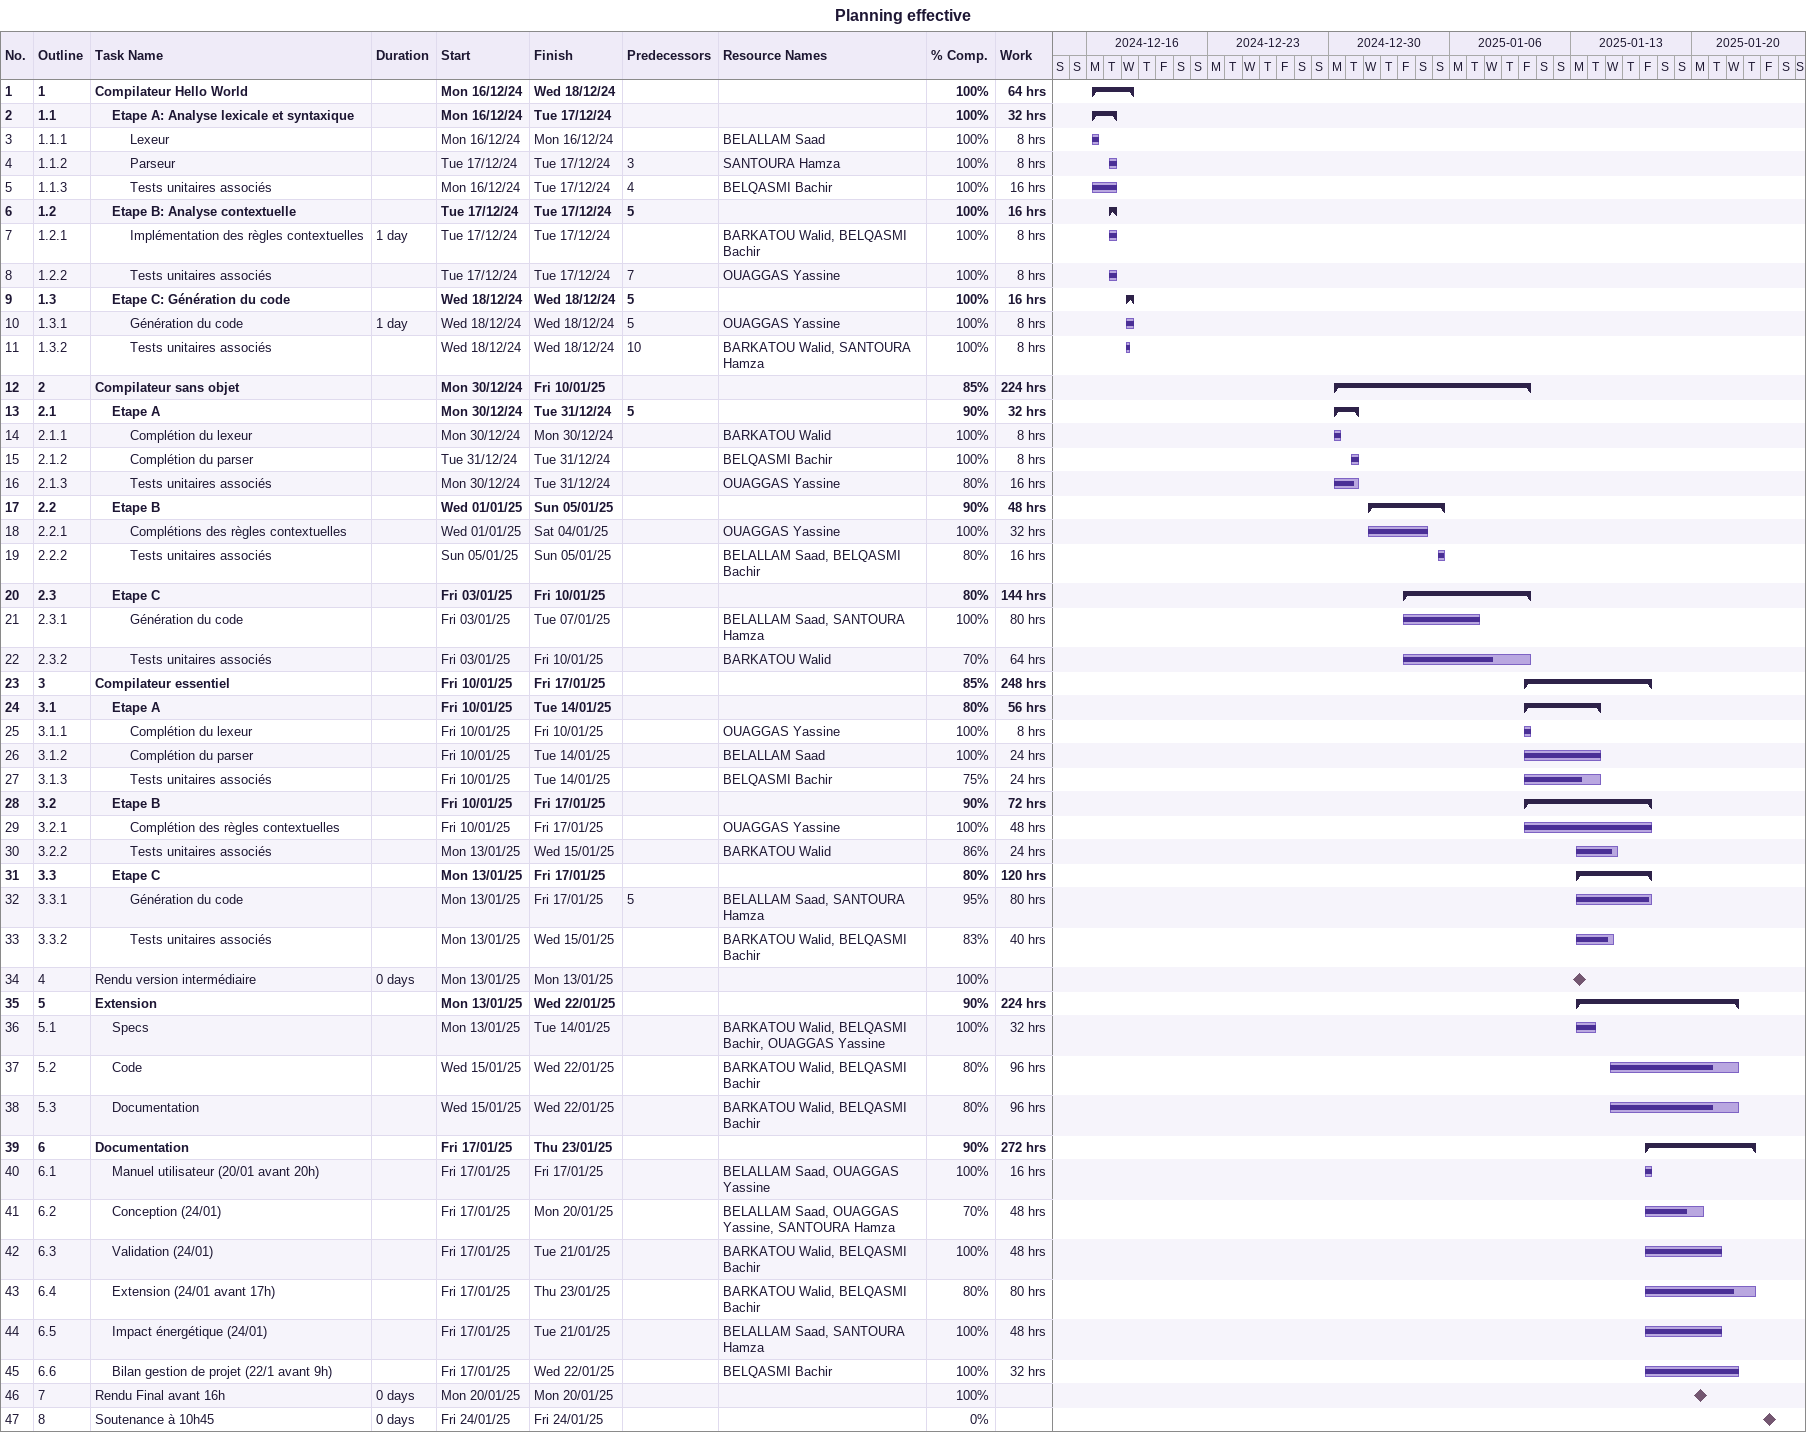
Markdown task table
Planning effective

| ID | WBS | Task | Duration | Start | Finish | Predecessors | Resources | % complete | Work (h) |
|---|---|---|---|---|---|---|---|---|---|
| 1 | 1 | **Compilateur Hello World** |  | 2024-12-16 | 2024-12-18 |  |  | 100 | 64 |
| 2 | 1.1 | **Etape A: Analyse lexicale et syntaxique** |  | 2024-12-16 | 2024-12-17 |  |  | 100 | 32 |
| 3 | 1.1.1 | Lexeur |  | 2024-12-16 | 2024-12-16 |  | BELALLAM Saad | 100 | 8 |
| 4 | 1.1.2 | Parseur |  | 2024-12-17 | 2024-12-17 | 3 | SANTOURA Hamza | 100 | 8 |
| 5 | 1.1.3 | Tests unitaires associés |  | 2024-12-16 | 2024-12-17 | 4 | BELQASMI Bachir | 100 | 16 |
| 6 | 1.2 | **Etape B: Analyse contextuelle** |  | 2024-12-17 | 2024-12-17 | 5 |  | 100 | 16 |
| 7 | 1.2.1 | Implémentation des règles contextuelles | 1d | 2024-12-17 | 2024-12-17 |  | BARKATOU Walid, BELQASMI Bachir | 100 | 8 |
| 8 | 1.2.2 | Tests unitaires associés |  | 2024-12-17 | 2024-12-17 | 7 | OUAGGAS Yassine | 100 | 8 |
| 9 | 1.3 | **Etape C: Génération du code** |  | 2024-12-18 | 2024-12-18 | 5 |  | 100 | 16 |
| 10 | 1.3.1 | Génération du code | 1d | 2024-12-18 | 2024-12-18 | 5 | OUAGGAS Yassine | 100 | 8 |
| 11 | 1.3.2 | Tests unitaires associés |  | 2024-12-18 | 2024-12-18 | 10 | BARKATOU Walid, SANTOURA Hamza | 100 | 8 |
| 12 | 2 | **Compilateur sans objet** |  | 2024-12-30 | 2025-01-10 |  |  | 85 | 224 |
| 13 | 2.1 | **Etape A** |  | 2024-12-30 | 2024-12-31 | 5 |  | 90 | 32 |
| 14 | 2.1.1 | Complétion du lexeur |  | 2024-12-30 | 2024-12-30 |  | BARKATOU Walid | 100 | 8 |
| 15 | 2.1.2 | Complétion du parser |  | 2024-12-31 | 2024-12-31 |  | BELQASMI Bachir | 100 | 8 |
| 16 | 2.1.3 | Tests unitaires associés |  | 2024-12-30 | 2024-12-31 |  | OUAGGAS Yassine | 80 | 16 |
| 17 | 2.2 | **Etape B** |  | 2025-01-01 | 2025-01-05 |  |  | 90 | 48 |
| 18 | 2.2.1 | Complétions des règles contextuelles |  | 2025-01-01 | 2025-01-04 |  | OUAGGAS Yassine | 100 | 32 |
| 19 | 2.2.2 | Tests unitaires associés |  | 2025-01-05 | 2025-01-05 |  | BELALLAM Saad, BELQASMI Bachir | 80 | 16 |
| 20 | 2.3 | **Etape C** |  | 2025-01-03 | 2025-01-10 |  |  | 80 | 144 |
| 21 | 2.3.1 | Génération du code |  | 2025-01-03 | 2025-01-07 |  | BELALLAM Saad, SANTOURA Hamza | 100 | 80 |
| 22 | 2.3.2 | Tests unitaires associés |  | 2025-01-03 | 2025-01-10 |  | BARKATOU Walid | 70 | 64 |
| 23 | 3 | **Compilateur essentiel** |  | 2025-01-10 | 2025-01-17 |  |  | 85 | 248 |
| 24 | 3.1 | **Etape A** |  | 2025-01-10 | 2025-01-14 |  |  | 80 | 56 |
| 25 | 3.1.1 | Complétion du lexeur |  | 2025-01-10 | 2025-01-10 |  | OUAGGAS Yassine | 100 | 8 |
| 26 | 3.1.2 | Complétion du parser |  | 2025-01-10 | 2025-01-14 |  | BELALLAM Saad | 100 | 24 |
| 27 | 3.1.3 | Tests unitaires associés |  | 2025-01-10 | 2025-01-14 |  | BELQASMI Bachir | 75 | 24 |
| 28 | 3.2 | **Etape B** |  | 2025-01-10 | 2025-01-17 |  |  | 90 | 72 |
| 29 | 3.2.1 | Complétion des règles contextuelles |  | 2025-01-10 | 2025-01-17 |  | OUAGGAS Yassine | 100 | 48 |
| 30 | 3.2.2 | Tests unitaires associés |  | 2025-01-13 | 2025-01-15 |  | BARKATOU Walid | 86 | 24 |
| 31 | 3.3 | **Etape C** |  | 2025-01-13 | 2025-01-17 |  |  | 80 | 120 |
| 32 | 3.3.1 | Génération du code |  | 2025-01-13 | 2025-01-17 | 5 | BELALLAM Saad, SANTOURA Hamza | 95 | 80 |
| 33 | 3.3.2 | Tests unitaires associés |  | 2025-01-13 | 2025-01-15 |  | BARKATOU Walid, BELQASMI Bachir | 83 | 40 |
| 34 | 4 | Rendu version intermédiaire | 0d | 2025-01-13 | 2025-01-13 |  |  | 100 |  |
| 35 | 5 | **Extension** |  | 2025-01-13 | 2025-01-22 |  |  | 90 | 224 |
| 36 | 5.1 | Specs |  | 2025-01-13 | 2025-01-14 |  | BARKATOU Walid, BELQASMI Bachir, OUAGGAS Yassine | 100 | 32 |
| 37 | 5.2 | Code |  | 2025-01-15 | 2025-01-22 |  | BARKATOU Walid, BELQASMI Bachir | 80 | 96 |
| 38 | 5.3 | Documentation |  | 2025-01-15 | 2025-01-22 |  | BARKATOU Walid, BELQASMI Bachir | 80 | 96 |
| 39 | 6 | **Documentation** |  | 2025-01-17 | 2025-01-23 |  |  | 90 | 272 |
| 40 | 6.1 | Manuel utilisateur (20/01 avant 20h) |  | 2025-01-17 | 2025-01-17 |  | BELALLAM Saad, OUAGGAS Yassine | 100 | 16 |
| 41 | 6.2 | Conception (24/01) |  | 2025-01-17 | 2025-01-20 |  | BELALLAM Saad, OUAGGAS Yassine, SANTOURA Hamza | 70 | 48 |
| 42 | 6.3 | Validation (24/01) |  | 2025-01-17 | 2025-01-21 |  | BARKATOU Walid, BELQASMI Bachir | 100 | 48 |
| 43 | 6.4 | Extension (24/01 avant 17h) |  | 2025-01-17 | 2025-01-23 |  | BARKATOU Walid, BELQASMI Bachir | 80 | 80 |
| 44 | 6.5 | Impact énergétique (24/01) |  | 2025-01-17 | 2025-01-21 |  | BELALLAM Saad, SANTOURA Hamza | 100 | 48 |
| 45 | 6.6 | Bilan gestion de projet (22/1 avant 9h) |  | 2025-01-17 | 2025-01-22 |  | BELQASMI Bachir | 100 | 32 |
| 46 | 7 | Rendu Final avant 16h | 0d | 2025-01-20 | 2025-01-20 |  |  | 100 |  |
| 47 | 8 | Soutenance à 10h45 | 0d | 2025-01-24 | 2025-01-24 |  |  | 0 |  |
